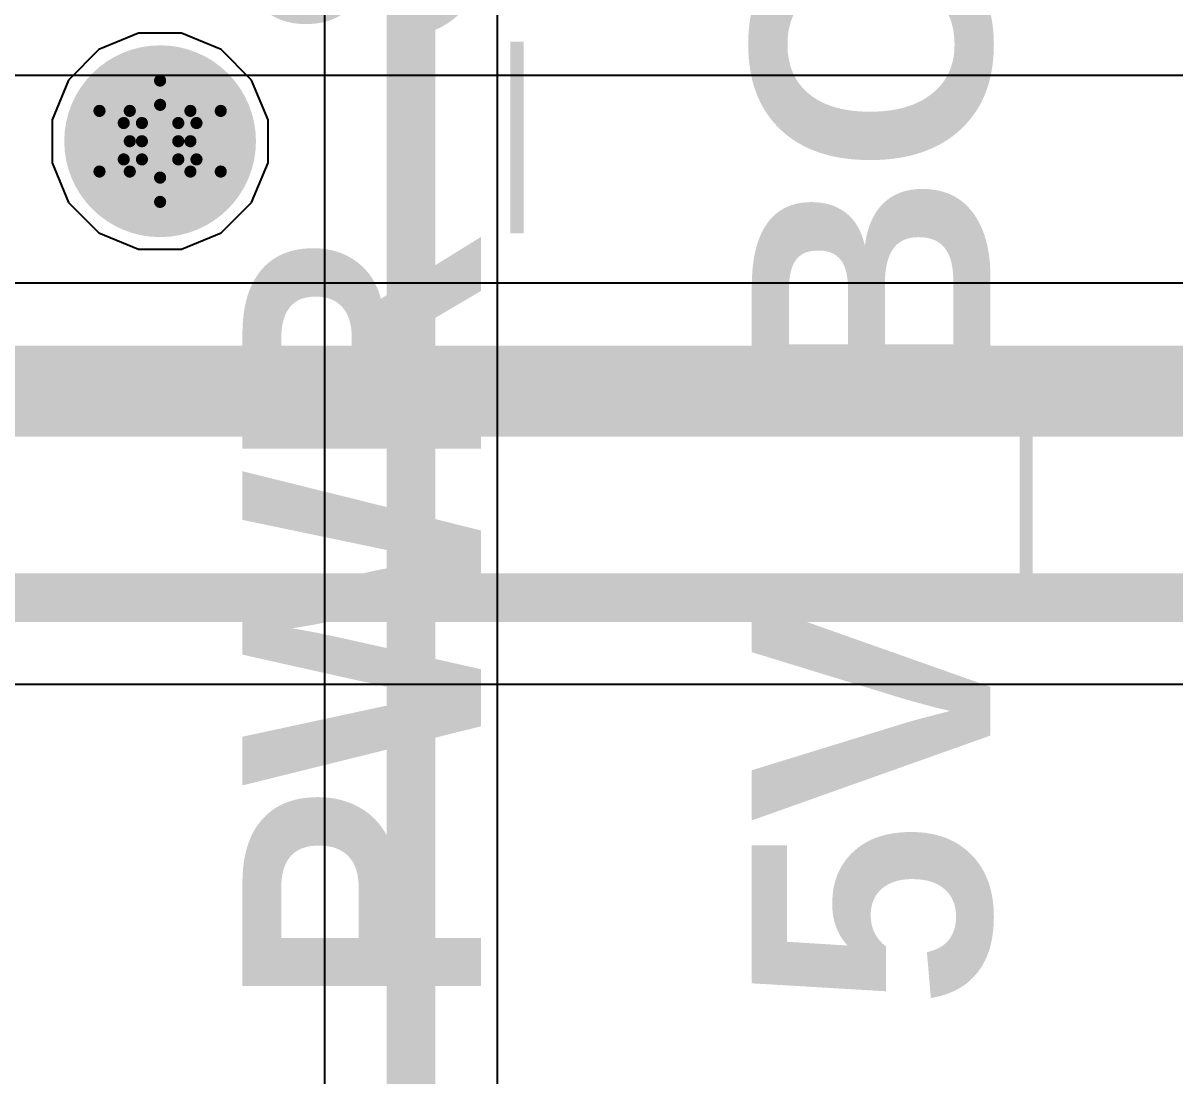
# Model space of a CAD drawing. Header units: inches. Extents: x -2.7 to 10.9, y -2.9 to 7.4.
# Drawn here: x -0.679 to -0.489, y -1.7494 to -1.5759 of the extents above; entities that cross this region are included whole.
import ezdxf

# ---------------------------------------------------------------- set-up
doc = ezdxf.new("R2010")
doc.units = ezdxf.units.IN
doc.header["$MEASUREMENT"] = 0
for name, color, linetype in [('Board Outline', 216, 'Continuous'), ('Bottom Layer', 5, 'Continuous'), ('Bottom Solder', 6, 'Continuous'), ('Drill Drawing', 1, 'Continuous'), ('Layer 2', 16, 'Continuous'), ('Layer 3', 76, 'Continuous'), ('Top Layer', 1, 'Continuous'), ('Top Overlay', 2, 'Continuous'), ('Top Solder', 216, 'Continuous'), ('Via Holes', 16, 'Continuous')]:
    doc.layers.add(name, color=color, linetype=linetype)
doc.styles.add('Arial_Bold', font='', dxfattribs={"height": 0.2})
doc.styles.get('Arial_Bold').set_extended_font_data('Arial', bold=True)

msp = doc.modelspace()

# ---------------------------------------------------------------- hatches: boundary and pattern name
at = {"layer": 'Bottom Layer'}
h = msp.add_hatch(color=5, dxfattribs=at)
edge = h.paths.add_edge_path()
edge.add_arc((-0.65638, -1.59534), 0.01181, 0, 360)
at = {"layer": 'Bottom Solder'}
h = msp.add_hatch(color=6, dxfattribs=at)
edge = h.paths.add_edge_path()
edge.add_arc((-0.65638, -1.59534), 0.01581, 0, 360)
at = {"layer": 'Layer 2'}
h = msp.add_hatch(color=16, dxfattribs=at)
edge = h.paths.add_edge_path()
edge.add_arc((-0.65638, -1.59534), 0.01181, 0, 360)
at = {"layer": 'Layer 3'}
h = msp.add_hatch(color=76, dxfattribs=at)
edge = h.paths.add_edge_path()
edge.add_arc((-0.65638, -1.59534), 0.01181, 0, 360)
at = {"layer": 'Top Layer'}
h = msp.add_hatch(color=1, dxfattribs=at)
edge = h.paths.add_edge_path()
edge.add_arc((-0.65638, -1.59534), 0.01181, 0, 360)
at = {"layer": 'Top Solder'}
h = msp.add_hatch(color=216, dxfattribs=at)
edge = h.paths.add_edge_path()
edge.add_arc((-0.65638, -1.59534), 0.01581, 0, 360)
at = {"layer": 'Via Holes'}
h = msp.add_hatch(color=7, dxfattribs=at)
edge = h.paths.add_edge_path()
edge.add_arc((-0.65638, -1.59534), 0.00591, 0, 360)

# ---------------------------------------------------------------- linework, layer by layer
at = {"layer": 'Board Outline'}
msp.add_lwpolyline([(2.84412, -0.24125, 0.005, 0.005, -0.741893), (-2.49969, -1.37795, 0.005, 0.005, 0)], format="xyseb", dxfattribs=at)
at = {"layer": 'Bottom Layer'}
for p, q in [((-1.44209, -1.58447), (0.52914, -1.58447)), ((0.54159, -1.61872), (-1.46427, -1.61872)), ((-1.51995, -1.68484), (0.29959, -1.68484))]:
    msp.add_line(p, q, dxfattribs=at)
for points in [[(-1.50517, -1.63656, 0.015, 0.015, 0), (0.54898, -1.63656, 0.015, 0.015, 0)], [(-1.51995, -1.67057, 0.008, 0.008, 0), (0.34157, -1.67057, 0.008, 0.008, 0)]]:
    msp.add_lwpolyline(points, format="xyseb", dxfattribs=at)
at = {"layer": 'Drill Drawing'}
for points in [[(-0.66138, -1.59034, 0.002, 0.002, 0), (-0.65638, -1.58534, 0.002, 0.002, 0)], [(-0.65638, -1.58534, 0.002, 0.002, 0), (-0.65138, -1.59034, 0.002, 0.002, 0)], [(-0.66638, -1.59034, 0.002, 0.002, 0), (-0.66138, -1.59534, 0.002, 0.002, 0)], [(-0.66638, -1.59034, 0.002, 0.002, 0), (-0.66138, -1.59034, 0.002, 0.002, 0)], [(-0.65938, -1.59234, 0.002, 0.002, 0), (-0.65638, -1.58934, 0.002, 0.002, 0)], [(-0.65638, -1.58934, 0.002, 0.002, 0), (-0.65338, -1.59234, 0.002, 0.002, 0)], [(-0.65138, -1.59034, 0.002, 0.002, 0), (-0.64638, -1.59034, 0.002, 0.002, 0)], [(-0.65138, -1.59534, 0.002, 0.002, 0), (-0.64638, -1.59034, 0.002, 0.002, 0)], [(-0.66238, -1.59234, 0.002, 0.002, 0), (-0.65938, -1.59534, 0.002, 0.002, 0)], [(-0.66238, -1.59234, 0.002, 0.002, 0), (-0.65938, -1.59234, 0.002, 0.002, 0)], [(-0.65338, -1.59234, 0.002, 0.002, 0), (-0.65038, -1.59234, 0.002, 0.002, 0)], [(-0.65338, -1.59534, 0.002, 0.002, 0), (-0.65038, -1.59234, 0.002, 0.002, 0)], [(-0.66638, -1.60034, 0.002, 0.002, 0), (-0.66138, -1.59534, 0.002, 0.002, 0)], [(-0.66238, -1.59834, 0.002, 0.002, 0), (-0.65938, -1.59534, 0.002, 0.002, 0)], [(-0.65338, -1.59534, 0.002, 0.002, 0), (-0.65038, -1.59834, 0.002, 0.002, 0)], [(-0.65138, -1.59534, 0.002, 0.002, 0), (-0.64638, -1.60034, 0.002, 0.002, 0)], [(-0.66238, -1.59834, 0.002, 0.002, 0), (-0.65938, -1.59834, 0.002, 0.002, 0)], [(-0.65938, -1.59834, 0.002, 0.002, 0), (-0.65638, -1.60134, 0.002, 0.002, 0)], [(-0.65638, -1.60134, 0.002, 0.002, 0), (-0.65338, -1.59834, 0.002, 0.002, 0)], [(-0.65338, -1.59834, 0.002, 0.002, 0), (-0.65038, -1.59834, 0.002, 0.002, 0)], [(-0.66638, -1.60034, 0.002, 0.002, 0), (-0.66138, -1.60034, 0.002, 0.002, 0)], [(-0.66138, -1.60034, 0.002, 0.002, 0), (-0.65638, -1.60534, 0.002, 0.002, 0)], [(-0.65638, -1.60534, 0.002, 0.002, 0), (-0.65138, -1.60034, 0.002, 0.002, 0)], [(-0.65138, -1.60034, 0.002, 0.002, 0), (-0.64638, -1.60034, 0.002, 0.002, 0)]]:
    msp.add_lwpolyline(points, format="xyseb", dxfattribs=at)
for points in [[(-0.65688, -1.58534, 0.001, 0.001, 1), (-0.65588, -1.58534, 0.001, 0.001, 1)], [(-0.65688, -1.58534, 0.001, 0.001, 1), (-0.65588, -1.58534, 0.001, 0.001, 1)], [(-0.66688, -1.59034, 0.001, 0.001, 1), (-0.66588, -1.59034, 0.001, 0.001, 1)], [(-0.66688, -1.59034, 0.001, 0.001, 1), (-0.66588, -1.59034, 0.001, 0.001, 1)], [(-0.66188, -1.59034, 0.001, 0.001, 1), (-0.66088, -1.59034, 0.001, 0.001, 1)], [(-0.66188, -1.59034, 0.001, 0.001, 1), (-0.66088, -1.59034, 0.001, 0.001, 1)], [(-0.65688, -1.58934, 0.001, 0.001, 1), (-0.65588, -1.58934, 0.001, 0.001, 1)], [(-0.65688, -1.58934, 0.001, 0.001, 1), (-0.65588, -1.58934, 0.001, 0.001, 1)], [(-0.65188, -1.59034, 0.001, 0.001, 1), (-0.65088, -1.59034, 0.001, 0.001, 1)], [(-0.65188, -1.59034, 0.001, 0.001, 1), (-0.65088, -1.59034, 0.001, 0.001, 1)], [(-0.64688, -1.59034, 0.001, 0.001, 1), (-0.64588, -1.59034, 0.001, 0.001, 1)], [(-0.64688, -1.59034, 0.001, 0.001, 1), (-0.64588, -1.59034, 0.001, 0.001, 1)], [(-0.66288, -1.59234, 0.001, 0.001, 1), (-0.66188, -1.59234, 0.001, 0.001, 1)], [(-0.66288, -1.59234, 0.001, 0.001, 1), (-0.66188, -1.59234, 0.001, 0.001, 1)], [(-0.65988, -1.59234, 0.001, 0.001, 1), (-0.65888, -1.59234, 0.001, 0.001, 1)], [(-0.65988, -1.59234, 0.001, 0.001, 1), (-0.65888, -1.59234, 0.001, 0.001, 1)], [(-0.65388, -1.59234, 0.001, 0.001, 1), (-0.65288, -1.59234, 0.001, 0.001, 1)], [(-0.65388, -1.59234, 0.001, 0.001, 1), (-0.65288, -1.59234, 0.001, 0.001, 1)], [(-0.65088, -1.59234, 0.001, 0.001, 1), (-0.64988, -1.59234, 0.001, 0.001, 1)], [(-0.65088, -1.59234, 0.001, 0.001, 1), (-0.64988, -1.59234, 0.001, 0.001, 1)], [(-0.66188, -1.59534, 0.001, 0.001, 1), (-0.66088, -1.59534, 0.001, 0.001, 1)], [(-0.66188, -1.59534, 0.001, 0.001, 1), (-0.66088, -1.59534, 0.001, 0.001, 1)], [(-0.65988, -1.59534, 0.001, 0.001, 1), (-0.65888, -1.59534, 0.001, 0.001, 1)], [(-0.65988, -1.59534, 0.001, 0.001, 1), (-0.65888, -1.59534, 0.001, 0.001, 1)], [(-0.65388, -1.59534, 0.001, 0.001, 1), (-0.65288, -1.59534, 0.001, 0.001, 1)], [(-0.65388, -1.59534, 0.001, 0.001, 1), (-0.65288, -1.59534, 0.001, 0.001, 1)], [(-0.65188, -1.59534, 0.001, 0.001, 1), (-0.65088, -1.59534, 0.001, 0.001, 1)], [(-0.65188, -1.59534, 0.001, 0.001, 1), (-0.65088, -1.59534, 0.001, 0.001, 1)], [(-0.66288, -1.59834, 0.001, 0.001, 1), (-0.66188, -1.59834, 0.001, 0.001, 1)], [(-0.66288, -1.59834, 0.001, 0.001, 1), (-0.66188, -1.59834, 0.001, 0.001, 1)], [(-0.65988, -1.59834, 0.001, 0.001, 1), (-0.65888, -1.59834, 0.001, 0.001, 1)], [(-0.65988, -1.59834, 0.001, 0.001, 1), (-0.65888, -1.59834, 0.001, 0.001, 1)], [(-0.65388, -1.59834, 0.001, 0.001, 1), (-0.65288, -1.59834, 0.001, 0.001, 1)], [(-0.65388, -1.59834, 0.001, 0.001, 1), (-0.65288, -1.59834, 0.001, 0.001, 1)], [(-0.65088, -1.59834, 0.001, 0.001, 1), (-0.64988, -1.59834, 0.001, 0.001, 1)], [(-0.65088, -1.59834, 0.001, 0.001, 1), (-0.64988, -1.59834, 0.001, 0.001, 1)], [(-0.66688, -1.60034, 0.001, 0.001, 1), (-0.66588, -1.60034, 0.001, 0.001, 1)], [(-0.66688, -1.60034, 0.001, 0.001, 1), (-0.66588, -1.60034, 0.001, 0.001, 1)], [(-0.66188, -1.60034, 0.001, 0.001, 1), (-0.66088, -1.60034, 0.001, 0.001, 1)], [(-0.66188, -1.60034, 0.001, 0.001, 1), (-0.66088, -1.60034, 0.001, 0.001, 1)], [(-0.65188, -1.60034, 0.001, 0.001, 1), (-0.65088, -1.60034, 0.001, 0.001, 1)], [(-0.65188, -1.60034, 0.001, 0.001, 1), (-0.65088, -1.60034, 0.001, 0.001, 1)], [(-0.64688, -1.60034, 0.001, 0.001, 1), (-0.64588, -1.60034, 0.001, 0.001, 1)], [(-0.64688, -1.60034, 0.001, 0.001, 1), (-0.64588, -1.60034, 0.001, 0.001, 1)], [(-0.65688, -1.60134, 0.001, 0.001, 1), (-0.65588, -1.60134, 0.001, 0.001, 1)], [(-0.65688, -1.60134, 0.001, 0.001, 1), (-0.65588, -1.60134, 0.001, 0.001, 1)], [(-0.65688, -1.60534, 0.001, 0.001, 1), (-0.65588, -1.60534, 0.001, 0.001, 1)], [(-0.65688, -1.60534, 0.001, 0.001, 1), (-0.65588, -1.60534, 0.001, 0.001, 1)]]:
    msp.add_lwpolyline(points, format="xyseb", close=True, dxfattribs=at)
at = {"layer": 'Layer 3'}
for p, q in [((-0.65992, -1.57753), (-0.66647, -1.58024)), ((-0.65284, -1.57753), (-0.65992, -1.57753)), ((-0.64629, -1.58024), (-0.65284, -1.57753)), ((-0.66647, -1.58024), (-0.67148, -1.58525)), ((-0.64128, -1.58525), (-0.64629, -1.58024)), ((-0.67148, -1.58525), (-0.67419, -1.59179)), ((-0.63857, -1.59179), (-0.64128, -1.58525)), ((-0.67419, -1.59179), (-0.67419, -1.59888)), ((-0.63857, -1.59888), (-0.63857, -1.59179)), ((-0.67419, -1.59888), (-0.67148, -1.60543)), ((-0.64128, -1.60543), (-0.63857, -1.59888)), ((-0.67148, -1.60543), (-0.66647, -1.61044)), ((-0.64629, -1.61044), (-0.64128, -1.60543)), ((-0.66647, -1.61044), (-0.65992, -1.61315)), ((-0.65284, -1.61315), (-0.64629, -1.61044)), ((-0.65992, -1.61315), (-0.65284, -1.61315))]:
    msp.add_line(p, q, dxfattribs=at)
at = {"layer": 'Top Layer'}
for p, q in [((-0.62927, -1.525), (-0.62927, -1.82384)), ((-0.60073, -1.82384), (-0.60073, -1.525))]:
    msp.add_line(p, q, dxfattribs=at)
msp.add_lwpolyline([(-0.615, -1.83475, 0.008, 0.008, 0), (-0.615, -1.489, 0.008, 0.008, 0)], format="xyseb", dxfattribs=at)

# ---------------------------------------------------------------- texts
at = {"layer": 'Top Overlay', "style": 'Arial_Bold'}
for s, p in [('PWR_STAT', (-0.60343, -1.73827)), ('5V_BOOST', (-0.51943, -1.73827))]:
    msp.add_text(s, height=0.03937, rotation=90, dxfattribs=at).set_placement(p)

doc.saveas('drawing.dxf')
